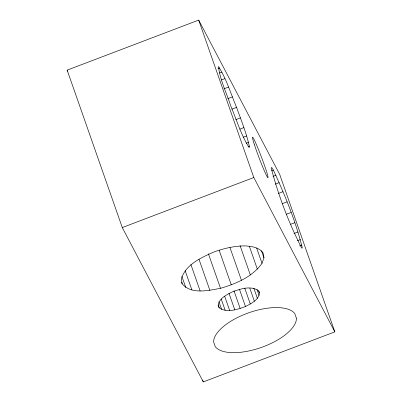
<?xml version="1.0" encoding="UTF-8"?>
<svg xmlns="http://www.w3.org/2000/svg" width="402" height="402" viewBox="0 0 402 402"><rect width="100%" height="100%" fill="white"/><g stroke="black" fill="none" stroke-linecap="round" stroke-linejoin="round"><path stroke-width="0.6" d="M259.456 292.802L258.401 290.626C250.582 285.309 240.215 288.998 232.15 291.958C226.507 294.897 218.733 298.47 218.165 305.666L219.221 307.842C227.04 313.163 237.411 309.475 245.471 306.515C251.114 303.575 258.888 300.003 259.456 292.802L258.838 291.028M249.356 146.313L249.165 147.614C241.094 135.102 236.848 120.409 231.065 106.746C226.783 93.475 220.125 80.385 218.472 66.526C226.542 79.033 230.788 93.726 236.572 107.389C241.18 120.233 246.366 132.967 249.356 146.313L248.185 146.76M262.009 263.325L263.963 257.813L263.104 253.029C259.099 247.21 251.627 246.366 245.135 245.888C234.461 245.923 223.989 248.346 213.985 251.953C201.236 257.627 185.578 264.471 181.307 279.028L182.166 283.817C191.392 294.726 208.352 290.505 220.512 288.314C236.029 283.757 252.386 276.998 262.009 263.325L256.667 248.084M67.159 70.134L198.688 20.1L279.717 174.443L334.841 331.866L203.311 381.9L122.283 227.557L67.159 70.134L67.742 71.244M217.954 68.657L219.708 67.988M219.567 73.008L221.909 72.119M221.407 79.963L224.914 78.626M223.854 88.852L228.532 87.073M227.833 98.666L232.507 96.887M231.899 109.168L236.572 107.389M235.773 119.65L240.451 117.871M239.783 129.178L243.878 127.62M243.109 137.298L246.617 135.966M246.15 143.233L248.486 142.343M122.283 227.557L253.808 177.523L334.841 331.866M271.651 170.795L273.405 170.126C284.958 195.226 295.721 221.09 302.324 247.949L301.706 248.129C288.701 222.658 278.305 195.437 271.149 167.745L271.767 167.564L273.405 170.126M273.028 176.372L275.953 175.262M275.139 184.171L279.234 182.619M278.35 193.468L283.028 191.689M282.395 203.643L287.073 201.864M286.42 214.226L291.093 212.447M290.726 224.276L294.822 222.718M293.902 233.532L297.993 231.974M297.48 240.697L300.405 239.587M299.54 245.923L301.877 245.034M198.688 20.1L253.808 177.523M261.501 250.783L263.963 257.813M249.361 246.32L257.365 269.184M257.034 289.5L259.109 295.42M240.094 245.677L250.361 274.988M253.853 288.234L257.375 298.294M249.818 288.219L254.376 301.234M244.723 288.063L250.315 304.038M229.964 247.521L241.461 280.35M239.466 289.355L245.471 306.515M233.959 290.741L240.175 308.495M219.17 250.305L231.281 284.892M228.984 293.274L234.788 309.841M224.698 296.269L229.668 310.47M208.402 253.732L220.512 288.314M221.241 299.088L225.175 310.329M218.919 301.741L221.613 309.434M218.185 304.887L219.221 307.842M199.01 259.315L209.889 290.385M190.895 264.576L200.131 290.958M185.136 270.647L191.91 289.993M181.88 276.42L185.779 287.556M181.548 282.058L182.166 283.817M202.693 380.126L203.311 381.9M296.405 318.173L294.807 313.63A43.371 18.437 -19.3 0 0 248.918 312.721A43.371 18.437 -19.3 0 0 213.648 342.062L215.241 346.604A43.371 18.437 -19.3 0 0 261.129 347.519A43.371 18.437 -19.3 0 0 296.405 318.173M254.421 144.715A21.683 1.231 69.2 0 0 267.662 177.488A21.683 1.231 69.2 0 0 258.747 150.187A21.683 1.231 69.2 0 0 254.421 144.715"/></g></svg>
